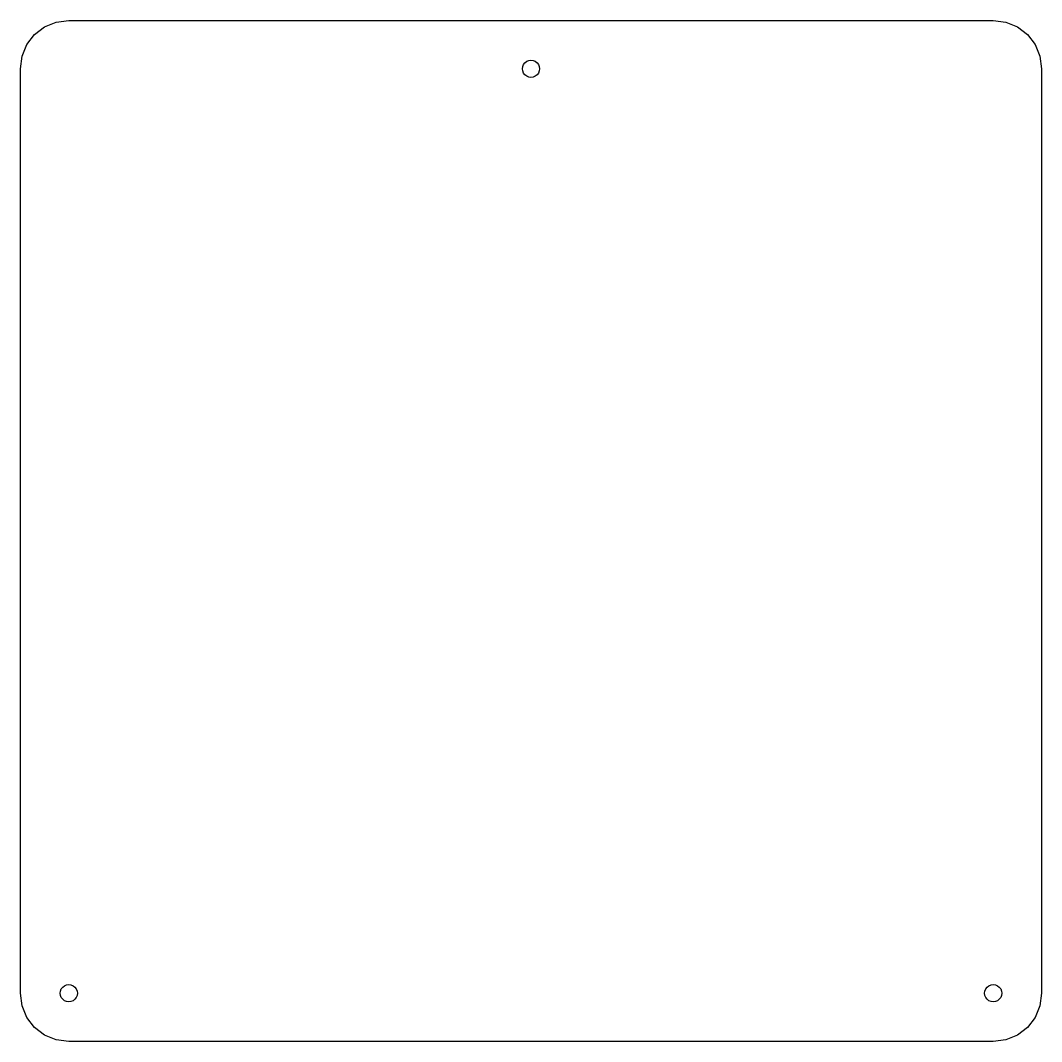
# Model space of a CAD drawing. Extents: x 0 to 190, y 0 to 190.
import ezdxf

# ---------------------------------------------------------------- set-up
doc = ezdxf.new("R2010")
doc.units = 0
doc.layers.add('GROUP1', color=18, linetype='CONTINUOUS')

msp = doc.modelspace()

# ---------------------------------------------------------------- linework, layer by layer
at = {"layer": 'GROUP1'}
for points in [[(2.64, 2.64), (1.21, 4.5), (0.31, 6.67), (0, 9), (0, 181), (0.31, 183.33), (1.21, 185.5), (2.64, 187.36), (4.5, 188.79), (6.67, 189.69), (9, 190), (181, 190), (183.33, 189.69), (185.5, 188.79), (187.36, 187.36), (188.79, 185.5), (189.69, 183.33), (190, 181), (190, 9), (189.69, 6.67), (188.79, 4.5), (187.36, 2.64), (185.5, 1.21), (183.33, 0.31), (181, 0), (9, 0), (6.67, 0.31), (4.5, 1.21)], [(93.61, 180.2), (93.45, 180.59), (93.4, 181), (93.45, 181.41), (93.61, 181.8), (93.87, 182.13), (94.2, 182.39), (94.59, 182.55), (95, 182.6), (95.41, 182.55), (95.8, 182.39), (96.13, 182.13), (96.39, 181.8), (96.55, 181.41), (96.6, 181), (96.55, 180.59), (96.39, 180.2), (96.13, 179.87), (95.8, 179.61), (95.41, 179.45), (95, 179.4), (94.59, 179.45), (94.2, 179.61), (93.87, 179.87)], [(7.87, 7.87), (7.61, 8.2), (7.45, 8.59), (7.4, 9), (7.45, 9.41), (7.61, 9.8), (7.87, 10.13), (8.2, 10.39), (8.59, 10.55), (9, 10.6), (9.41, 10.55), (9.8, 10.39), (10.13, 10.13), (10.39, 9.8), (10.55, 9.41), (10.6, 9), (10.55, 8.59), (10.39, 8.2), (10.13, 7.87), (9.8, 7.61), (9.41, 7.45), (9, 7.4), (8.59, 7.45), (8.2, 7.61)], [(180.2, 7.61), (179.87, 7.87), (179.61, 8.2), (179.45, 8.59), (179.4, 9), (179.45, 9.41), (179.61, 9.8), (179.87, 10.13), (180.2, 10.39), (180.59, 10.55), (181, 10.6), (181.41, 10.55), (181.8, 10.39), (182.13, 10.13), (182.39, 9.8), (182.55, 9.41), (182.6, 9), (182.55, 8.59), (182.39, 8.2), (182.13, 7.87), (181.8, 7.61), (181.41, 7.45), (181, 7.4), (180.59, 7.45)]]:
    msp.add_lwpolyline(points, close=True, dxfattribs=at)

doc.saveas('drawing.dxf')
